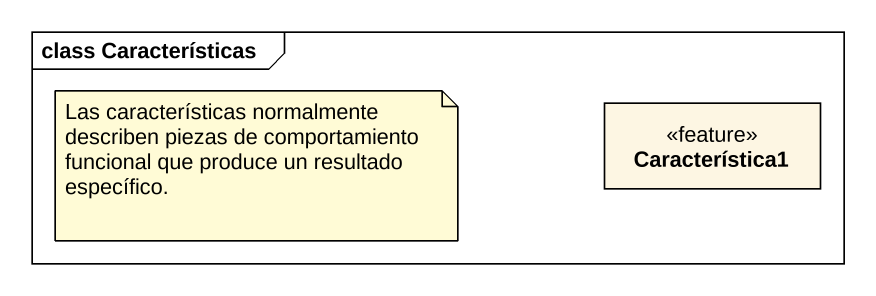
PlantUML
@startuml
mainframe class Características
hide circle
hide empty members
class Característica1 <<feature>>
note as N1
  Las características normalmente describen piezas de comportamiento funcional que produce un resultado específico.
end note
@enduml
